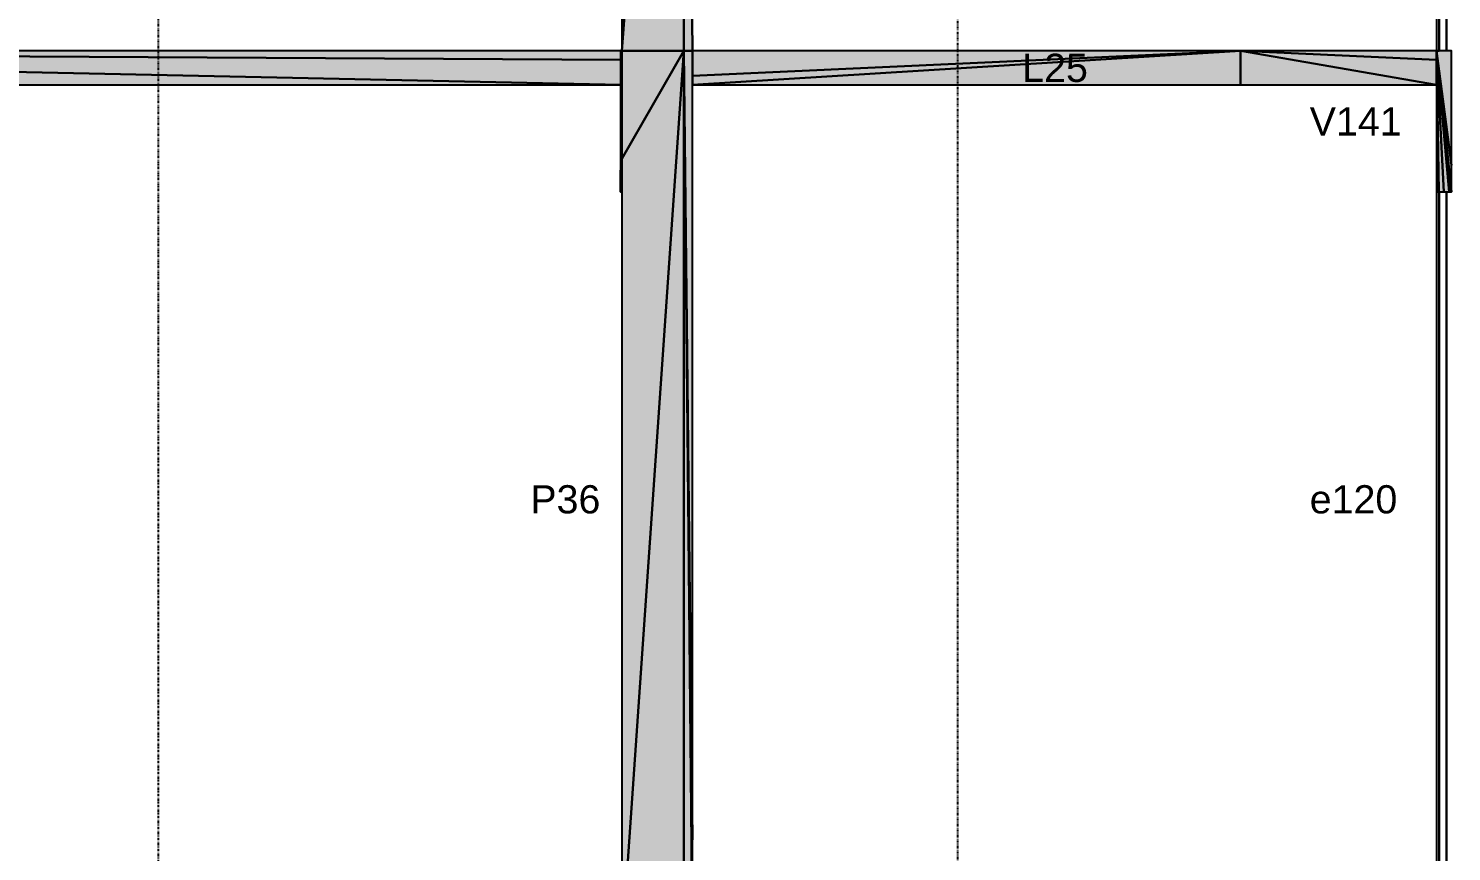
# Model space of a CAD drawing. Extents: x 37185 to 43130, y -8131 to -3926.
# Drawn here: x 39823.3 to 40159.9, y -7637.8 to -7443.2 of the extents above; entities that cross this region are included whole.
import ezdxf

# ---------------------------------------------------------------- set-up
doc = ezdxf.new("R2010")
doc.units = 0
doc.header["$MEASUREMENT"] = 0
doc.linetypes.add('ESTILO_TQS_0004', pattern=[1.12, 0.5, -0.2, 0.01, -0.2, 0.01, -0.2])
for name, color, linetype in [('48', 4, 'CONTINUOUS'), ('52', 3, 'CONTINUOUS'), ('70', 160, 'CONTINUOUS'), ('74', 2, 'CONTINUOUS'), ('96', 252, 'CONTINUOUS')]:
    doc.layers.add(name, color=color, linetype=linetype)
doc.styles.add('TQS_ARIAL', font='arial.ttf')

msp = doc.modelspace()

# ---------------------------------------------------------------- linework, layer by layer
at = {"layer": '48', "linetype": 'Continuous'}
for p, q in [((40156.32, -7289.84), (40156.32, -7448.5)), ((40156.92, -7448.5), (40156.92, -7289.84)), ((40156.92, -7289.84), (40156.92, -7448.5)), ((40158.66, -7448.5), (40158.66, -7289.84)), ((40158.66, -7289.84), (40158.66, -7448.5)), ((40156.32, -7448.5), (40156.92, -7448.5)), ((39963.57, -7456.5), (39963.65, -7456.5)), ((40156.32, -7481.83), (40156.32, -7660.5)), ((40156.92, -7660.5), (40156.92, -7481.83)), ((40156.92, -7481.83), (40156.92, -7660.5)), ((40158.66, -7660.5), (40158.66, -7481.83)), ((40158.66, -7481.83), (40158.66, -7660.5))]:
    msp.add_line(p, q, dxfattribs=at)
at = {"layer": '52', "linetype": 'Continuous'}
for points in [[(39963.65, -7264.5), (39963.65, -7279.59), (39963.65, -7289.84), (39963.65, -7448.5)], [(39980.32, -7448.5), (39980.32, -7425.42), (39980.32, -7264.5)], [(39963.65, -7448.5), (39963.41, -7448.5), (39963.32, -7448.5), (39585.99, -7448.5), (39573.32, -7448.5), (39479.99, -7448.5), (39475.32, -7448.5), (39470.65, -7448.5), (39322.65, -7448.5), (39309.99, -7448.5), (39306.11, -7448.5), (38962.65, -7448.5), (38949.99, -7448.5), (38841.96, -7448.5), (38776.32, -7448.5), (38763.65, -7448.5), (38629.39, -7448.5), (38596.32, -7448.5), (38586.99, -7448.5)], [(39963.32, -7448.5), (39963.32, -7450.61), (39963.32, -7456.5), (39963.32, -7480.66), (39963.32, -7481.41), (39963.32, -7481.83)], [(39963.41, -7456.5), (39963.41, -7450.61), (39963.41, -7448.5)], [(39963.65, -7457.28), (39963.65, -7456.5), (39963.65, -7456.49), (39963.65, -7448.5)], [(39963.65, -7448.5), (39963.65, -7456.5)], [(40159.86, -7448.5), (40159.25, -7448.5), (40158.66, -7448.5), (40157.08, -7448.5), (40156.92, -7448.5), (40156.32, -7448.5), (40109.99, -7448.5), (39980.32, -7448.5)], [(40159.86, -7481.83), (40159.86, -7475.53), (40159.86, -7454.81), (40159.86, -7448.5)], [(39585.99, -7456.5), (39587.94, -7456.5), (39770.24, -7456.5), (39963.32, -7456.5)], [(39963.32, -7456.5), (39963.41, -7456.5)], [(39963.65, -7456.5), (39963.65, -7473.99)], [(39963.65, -7473.99), (39963.65, -7457.28)], [(39980.32, -7673.84), (39980.32, -7672.23), (39980.32, -7660.5), (39980.32, -7635.02), (39980.32, -7456.5)], [(39980.32, -7456.5), (40109.99, -7456.5), (40156.32, -7456.5)], [(40156.32, -7456.5), (40156.32, -7481.83)], [(39963.32, -7481.83), (39963.64, -7481.83), (39963.65, -7481.83)], [(39963.65, -7481.83), (39963.65, -7660.5), (39963.65, -7662.11), (39963.65, -7673.84)], [(40156.32, -7481.83), (40156.41, -7481.83), (40156.89, -7481.83), (40156.92, -7481.83), (40157.08, -7481.83), (40157.2, -7481.83), (40158.01, -7481.83), (40158.66, -7481.83), (40158.86, -7481.83), (40159.08, -7481.83), (40159.25, -7481.83), (40159.3, -7481.83), (40159.86, -7481.83)]]:
    msp.add_lwpolyline(points, dxfattribs=at)
at = {"layer": '70', "linetype": 'ESTILO_TQS_0004'}
for p, q in [((39853.99, -4212.91), (39853.99, -7787.17)), ((40042.99, -4477.43), (40042.99, -7787.17))]:
    msp.add_line(p, q, dxfattribs=at)
at = {"layer": '96', "linetype": 'Continuous'}
for points in [[(39978.32, -7256.5), (39963.65, -7279.59), (39963.65, -7448.5), (39978.32, -7256.5)], [(39978.32, -7256.5), (39963.65, -7448.5), (39978.32, -7448.5), (39978.32, -7256.5)], [(39978.32, -7256.5), (39978.32, -7448.5), (39980.32, -7448.5), (39978.32, -7256.5)], [(39978.32, -7256.5), (39980.32, -7448.5), (39980.32, -7425.42), (39978.32, -7256.5)], [(39585.99, -7448.5), (39770.24, -7456.5), (39963.41, -7456.5), (39585.99, -7448.5)], [(39585.99, -7448.5), (39963.41, -7456.5), (39963.41, -7450.61), (39585.99, -7448.5)], [(39585.99, -7448.5), (39963.41, -7450.61), (39963.41, -7448.5), (39585.99, -7448.5)], [(39963.65, -7448.5), (39963.32, -7448.5), (39963.32, -7480.66), (39963.65, -7448.5)], [(39963.65, -7448.5), (39963.32, -7480.66), (39963.32, -7481.41), (39963.65, -7448.5)], [(39963.65, -7448.5), (39963.32, -7481.41), (39963.32, -7481.83), (39963.65, -7448.5)], [(39963.65, -7448.5), (39963.32, -7481.83), (39963.64, -7481.83), (39963.65, -7448.5)], [(39963.65, -7448.5), (39963.64, -7481.83), (39963.65, -7481.83), (39963.65, -7448.5)], [(39963.65, -7448.5), (39963.65, -7481.83), (39963.65, -7457.28), (39963.65, -7448.5)], [(39978.32, -7448.5), (39963.65, -7448.5), (39963.65, -7473.99), (39978.32, -7448.5)], [(39978.32, -7448.5), (39963.65, -7473.99), (39963.65, -7660.5), (39978.32, -7448.5)], [(39978.32, -7448.5), (39963.65, -7660.5), (39978.32, -7660.5), (39978.32, -7448.5)], [(39978.32, -7448.5), (39978.32, -7660.5), (39980.32, -7660.5), (39978.32, -7448.5)], [(39978.32, -7448.5), (39980.32, -7660.5), (39980.32, -7635.02), (39978.32, -7448.5)], [(39978.32, -7448.5), (39980.32, -7635.02), (39980.32, -7448.5), (39978.32, -7448.5)], [(40109.99, -7448.5), (39980.32, -7448.5), (39980.32, -7454.39), (40109.99, -7448.5)], [(40109.99, -7448.5), (39980.32, -7454.39), (39980.32, -7456.5), (40109.99, -7448.5)], [(40109.99, -7448.5), (39980.32, -7456.5), (40109.99, -7456.5), (40109.99, -7448.5)], [(40109.99, -7448.5), (40109.99, -7456.5), (40156.32, -7456.5), (40109.99, -7448.5)], [(40109.99, -7448.5), (40156.32, -7456.5), (40156.32, -7450.63), (40109.99, -7448.5)], [(40109.99, -7448.5), (40156.32, -7450.63), (40156.32, -7448.5), (40109.99, -7448.5)], [(40156.32, -7448.5), (40156.32, -7481.83), (40156.89, -7481.83), (40156.32, -7448.5)], [(40156.32, -7448.5), (40156.89, -7481.83), (40158.01, -7481.83), (40156.32, -7448.5)], [(40156.32, -7448.5), (40158.01, -7481.83), (40159.3, -7481.83), (40156.32, -7448.5)], [(40156.32, -7448.5), (40159.3, -7481.83), (40159.86, -7481.83), (40156.32, -7448.5)], [(40156.32, -7448.5), (40159.86, -7481.83), (40159.86, -7475.53), (40156.32, -7448.5)], [(40156.32, -7448.5), (40159.86, -7475.53), (40159.86, -7448.5), (40156.32, -7448.5)]]:
    msp.add_lwpolyline(points, dxfattribs=at)
for points in [[(39978.32, -7256.5), (39963.65, -7279.59), (39963.65, -7448.5)], [(39978.32, -7256.5), (39963.65, -7448.5), (39978.32, -7256.5)], [(39978.32, -7256.5), (39963.65, -7448.5), (39978.32, -7448.5)], [(39978.32, -7256.5), (39978.32, -7448.5), (39978.32, -7256.5)], [(39978.32, -7256.5), (39978.32, -7448.5), (39980.32, -7448.5)], [(39978.32, -7256.5), (39980.32, -7448.5), (39978.32, -7256.5)], [(39978.32, -7256.5), (39980.32, -7448.5), (39980.32, -7425.42)], [(39585.99, -7448.5), (39770.24, -7456.5), (39963.41, -7456.5)], [(39585.99, -7448.5), (39963.41, -7456.5), (39585.99, -7448.5)], [(39585.99, -7448.5), (39963.41, -7456.5), (39963.41, -7450.61)], [(39585.99, -7448.5), (39963.41, -7450.61), (39585.99, -7448.5)], [(39585.99, -7448.5), (39963.41, -7450.61), (39963.41, -7448.5)], [(39585.99, -7448.5), (39963.41, -7448.5), (39585.99, -7448.5)], [(39963.65, -7448.5), (39963.32, -7448.5), (39963.32, -7480.66)], [(39963.65, -7448.5), (39963.32, -7480.66), (39963.65, -7448.5)], [(39963.65, -7448.5), (39963.32, -7480.66), (39963.32, -7481.41)], [(39963.65, -7448.5), (39963.32, -7481.41), (39963.65, -7448.5)], [(39963.65, -7448.5), (39963.32, -7481.41), (39963.32, -7481.83)], [(39963.65, -7448.5), (39963.32, -7481.83), (39963.65, -7448.5)], [(39963.65, -7448.5), (39963.32, -7481.83), (39963.64, -7481.83)], [(39963.65, -7448.5), (39963.64, -7481.83), (39963.65, -7448.5)], [(39963.65, -7448.5), (39963.64, -7481.83), (39963.64, -7481.83)], [(39963.65, -7448.5), (39963.64, -7481.83), (39963.65, -7448.5)], [(39963.65, -7448.5), (39963.65, -7481.83), (39963.65, -7457.28)], [(39963.65, -7448.5), (39963.65, -7457.28), (39963.65, -7448.5)], [(39978.32, -7448.5), (39963.65, -7448.5), (39963.65, -7473.99)], [(39978.32, -7448.5), (39963.65, -7473.99), (39978.32, -7448.5)], [(39978.32, -7448.5), (39963.65, -7473.99), (39963.65, -7660.5)], [(39978.32, -7448.5), (39963.65, -7660.5), (39978.32, -7448.5)], [(39978.32, -7448.5), (39963.65, -7660.5), (39978.32, -7660.5)], [(39978.32, -7448.5), (39978.32, -7660.5), (39978.32, -7448.5)], [(39978.32, -7448.5), (39978.32, -7660.5), (39980.32, -7660.5)], [(39978.32, -7448.5), (39980.32, -7660.5), (39978.32, -7448.5)], [(39978.32, -7448.5), (39980.32, -7660.5), (39980.32, -7635.02)], [(39978.32, -7448.5), (39980.32, -7635.02), (39978.32, -7448.5)], [(39978.32, -7448.5), (39980.32, -7635.02), (39980.32, -7448.5)], [(39978.32, -7448.5), (39980.32, -7448.5), (39978.32, -7448.5)], [(40109.99, -7448.5), (39980.32, -7448.5), (39980.32, -7454.39)], [(40109.99, -7448.5), (39980.32, -7454.39), (40109.99, -7448.5)], [(40109.99, -7448.5), (39980.32, -7454.39), (39980.32, -7456.5)], [(40109.99, -7448.5), (39980.32, -7456.5), (40109.99, -7448.5)], [(40109.99, -7448.5), (39980.32, -7456.5), (40109.99, -7456.5)], [(40109.99, -7448.5), (40109.99, -7456.5), (40109.99, -7448.5)], [(40109.99, -7448.5), (40109.99, -7456.5), (40156.32, -7456.5)], [(40109.99, -7448.5), (40156.32, -7456.5), (40109.99, -7448.5)], [(40109.99, -7448.5), (40156.32, -7456.5), (40156.32, -7450.63)], [(40109.99, -7448.5), (40156.32, -7450.63), (40109.99, -7448.5)], [(40109.99, -7448.5), (40156.32, -7450.63), (40156.32, -7448.5)], [(40109.99, -7448.5), (40156.32, -7448.5), (40109.99, -7448.5)], [(40156.32, -7448.5), (40156.32, -7481.83), (40156.89, -7481.83)], [(40156.32, -7448.5), (40156.89, -7481.83), (40156.32, -7448.5)], [(40156.32, -7448.5), (40156.89, -7481.83), (40158.01, -7481.83)], [(40156.32, -7448.5), (40158.01, -7481.83), (40156.32, -7448.5)], [(40156.32, -7448.5), (40158.01, -7481.83), (40159.3, -7481.83)], [(40156.32, -7448.5), (40159.3, -7481.83), (40156.32, -7448.5)], [(40156.32, -7448.5), (40159.3, -7481.83), (40159.86, -7481.83)], [(40156.32, -7448.5), (40159.86, -7481.83), (40156.32, -7448.5)], [(40156.32, -7448.5), (40159.86, -7481.83), (40159.86, -7475.53)], [(40156.32, -7448.5), (40159.86, -7475.53), (40156.32, -7448.5)], [(40156.32, -7448.5), (40159.86, -7475.53), (40159.86, -7448.5)], [(40156.32, -7448.5), (40159.86, -7448.5), (40156.32, -7448.5)]]:
    msp.add_solid(points, dxfattribs=at)

# ---------------------------------------------------------------- texts
at = {"layer": '74', "linetype": 'Continuous', "style": 'TQS_ARIAL'}
for s, p in [('L25', (40058.32, -7455.83)), ('V141', (40126.32, -7468.5)), ('P36', (39941.99, -7557.83)), ('e120', (40126.32, -7557.83))]:
    msp.add_text(s, height=6.667, dxfattribs=at).set_placement(p)

doc.saveas('drawing.dxf')
